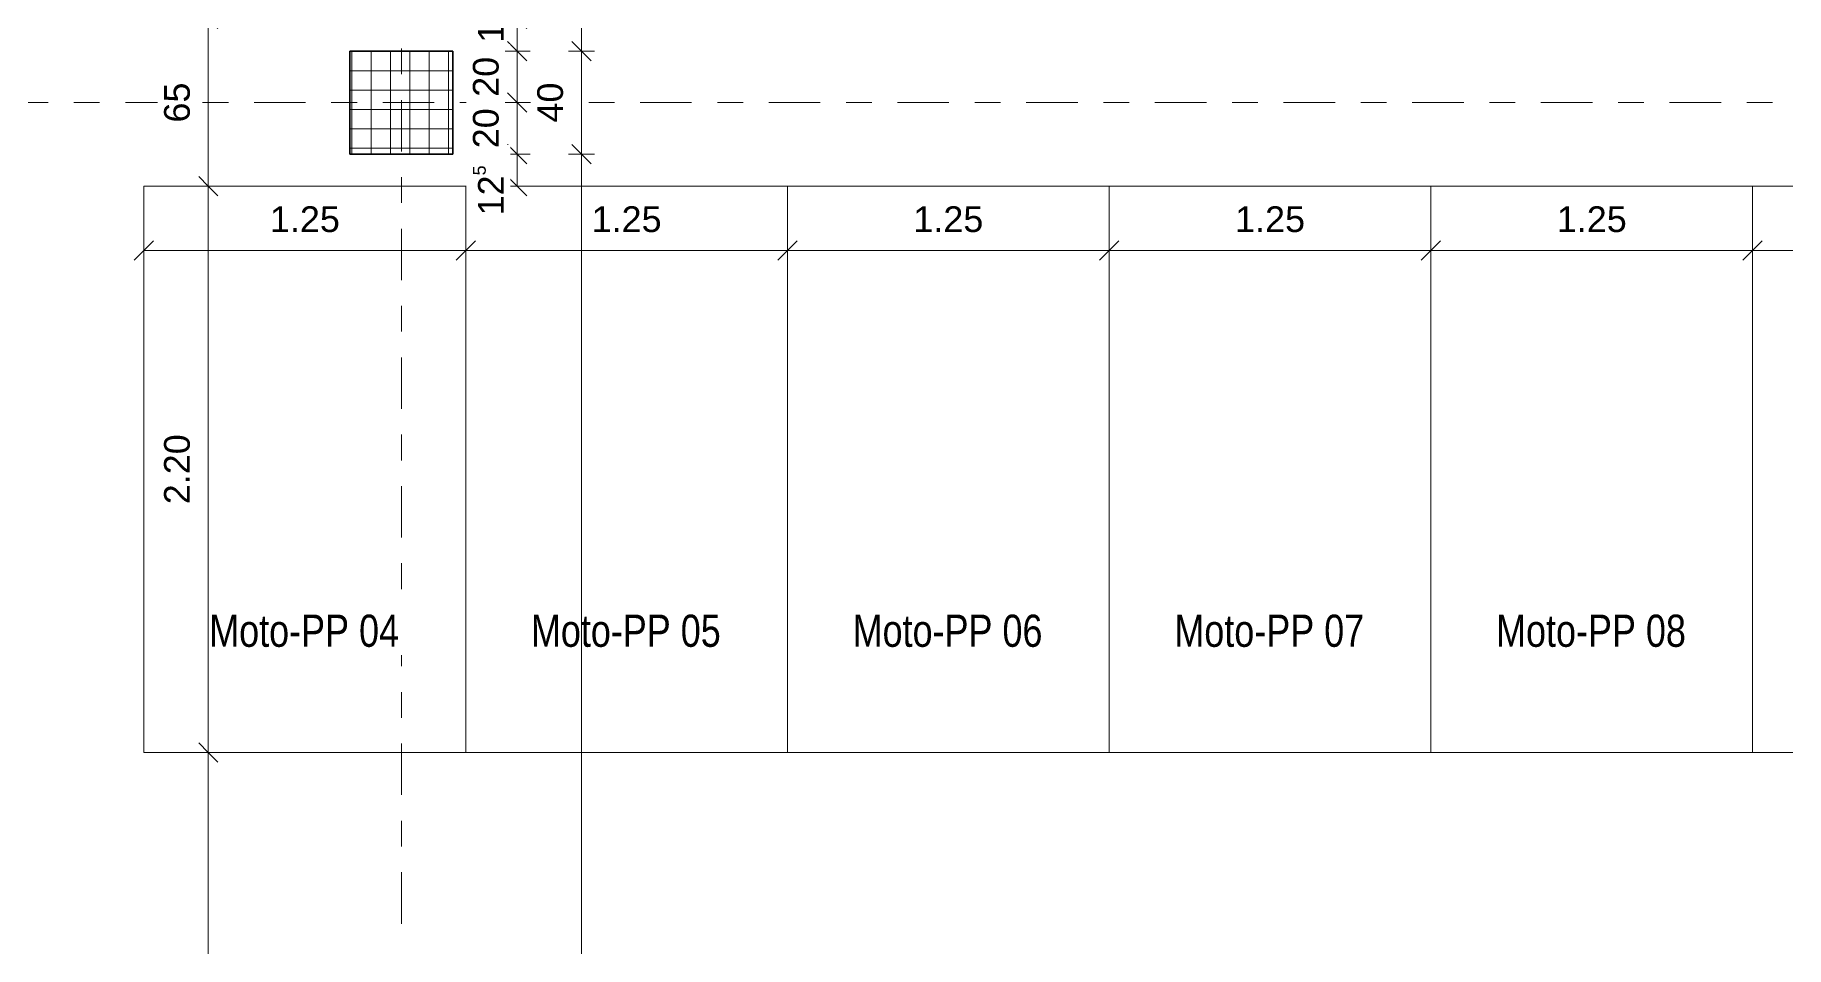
# Model space of a CAD drawing. Header units: metres. Extents: x -85.4 to -16.9, y -21.5 to 5.8.
# Drawn here: x -53.13 to -46.33, y -7.9 to -4.36 of the extents above; entities that cross this region are included whole.
import ezdxf

# ---------------------------------------------------------------- set-up
doc = ezdxf.new("R2010")
doc.units = ezdxf.units.M
doc.linetypes.add('_Rasterlinie_', pattern=[0.375, 0.2, -0.05, 0.075, -0.05])
for name, color, linetype, lineweight in [('A-____-____-DIMS', 7, 'Continuous', 5), ('A-____-____-DIMS-50', 7, 'Continuous', 5), ('C-PRKG-____-IDEN', 7, 'Continuous', 5), ('C-PRKG-____-OTLN', 7, 'Continuous', 9), ('S-COLS-____-MCUT', 7, 'Continuous', 35), ('S-COLS-____-OTLN', 7, 'Continuous', 9), ('S-GRID-____-OTLN', 7, 'Continuous', 5)]:
    doc.layers.add(name, color=color, linetype=linetype, lineweight=lineweight)
doc.styles.add('Arial_2', font='arial.ttf', dxfattribs={"height": 0.1})
doc.styles.add('Arial_3', font='arial.ttf', dxfattribs={"width": 0.8, "height": 0.125})
doc.dimstyles.new('SUB_Rohbau_fein', dxfattribs={"dimscale": 0.3048, "dimtxt": 0.102026, "dimasz": 0.246063, "dimexe": 0.164042, "dimexo": 0.0625, "dimgap": 0.123031, "dimtad": 1, "dimdec": 1, "dimlfac": 100, "dimrnd": 0.5, "dimdsep": 46, "dimtxsty": 'Arial_2', "dimblk1": 'OBLIQUE', "dimblk2": 'OBLIQUE', "dimsah": 1, "dimcen": 0.09, "dimazin": 0, "dimtfac": 1, "dimtdec": 4, "dimtix": 1, "dimtmove": 0, "dimatfit": 3, "dimfxl": 0.164042, "dimfxlon": 1, "dimtvp": 1, "dimtfill": 1, "dimtolj": 1, "dimtzin": 0, "dimarcsym": 2})
doc.dimstyles.new('SUB_Rohbau_fein_1', dxfattribs={"dimscale": 0.3048, "dimtxt": 0.102026, "dimasz": 0.246063, "dimexe": 0.164042, "dimexo": 0.0625, "dimgap": 0.123031, "dimtad": 1, "dimrnd": 0.005, "dimzin": 0, "dimdsep": 46, "dimtxsty": 'Arial_2', "dimblk1": 'OBLIQUE', "dimblk2": 'OBLIQUE', "dimsah": 1, "dimcen": 0.09, "dimazin": 0, "dimtfac": 1, "dimtdec": 4, "dimtix": 1, "dimtmove": 0, "dimatfit": 3, "dimfxl": 0.164042, "dimfxlon": 1, "dimtvp": 1, "dimtfill": 1, "dimtolj": 1, "dimtzin": 0, "dimarcsym": 2})
doc.dimstyles.new('SUB_Rohbau_fein_3', dxfattribs={"dimscale": 0.3048, "dimtxt": 0.102026, "dimasz": 0.246063, "dimexe": 0.164042, "dimexo": 0.0625, "dimgap": 0.123031, "dimtad": 1, "dimdec": 1, "dimlfac": 100, "dimrnd": 0.5, "dimdsep": 46, "dimtxsty": 'Arial_2', "dimblk1": 'OBLIQUE', "dimblk2": 'OBLIQUE', "dimsah": 1, "dimcen": 0.09, "dimazin": 0, "dimtfac": 1, "dimtdec": 4, "dimtix": 1, "dimtmove": 2, "dimatfit": 3, "dimfxl": 0.164042, "dimfxlon": 1, "dimtvp": 1, "dimtfill": 1, "dimtolj": 1, "dimtzin": 0, "dimarcsym": 2})

# ---------------------------------------------------------------- blocks, each defined once
blk = doc.blocks.new('PP_Parkplatz - 1250 x 2200 Moto-8868791--01_UG_OK_FFB_AF_lu')
at = {"layer": 'C-PRKG-____-OTLN', "color": 253, "true_color": 0x999999}
for p, q in [((-43.958, -4.9484), (-43.958, -7.148)), ((-42.708, -4.9484), (-43.958, -4.9484)), ((-42.708, -4.9484), (-43.958, -4.9484)), ((-43.958, -4.9484), (-43.958, -7.148)), ((-43.958, -7.148), (-43.958, -4.9484)), ((-43.958, -4.9484), (-42.708, -4.9484)), ((-43.958, -4.9484), (-43.958, -4.9484)), ((-42.708, -4.9484), (-42.708, -7.148)), ((-42.708, -7.148), (-42.708, -4.9484)), ((-42.708, -4.9484), (-42.708, -7.148)), ((-42.708, -4.9484), (-42.708, -4.9484)), ((-42.708, -7.148), (-43.958, -7.148)), ((-43.958, -7.148), (-42.708, -7.148)), ((-42.708, -7.148), (-43.958, -7.148)), ((-43.958, -7.148), (-43.958, -7.148)), ((-42.708, -7.148), (-42.708, -7.148))]:
    blk.add_line(p, q, dxfattribs=at)
blk = doc.blocks.new('DIMBLOCK124--01_UG_OK_FFB_AF_lu')
at = {"layer": 'A-____-____-DIMS-50'}
for p, q in [((-51.258, -4.2984), (-51.2955, -4.2609)), ((-51.258, -4.2984), (-51.308, -4.2984)), ((-51.258, -4.2984), (-51.258, -4.4234)), ((-51.258, -4.2984), (-51.2205, -4.3359)), ((-51.258, -4.2984), (-51.208, -4.2984)), ((-51.258, -4.4234), (-51.2955, -4.3859)), ((-51.258, -4.4234), (-51.308, -4.4234)), ((-51.258, -4.4234), (-51.2205, -4.4609)), ((-51.258, -4.4234), (-51.208, -4.4234))]:
    blk.add_line(p, q, dxfattribs=at)
at = {"layer": 'A-____-____-DIMS-50', "color": 0, "insert": (-51.43, -4.3907), "char_height": 0.1, "width": 0.248525, "attachment_point": 1, "rotation": 90, "line_spacing_factor": 0.941778, "style": 'Arial_2', "bg_fill": 3, "box_fill_scale": 1.25, "bg_fill_color": 256, "bg_fill_true_color": 13158600, "bg_fill_transparency": 0}
blk.add_mtext('12\\A2\\H0.5x;\\S5^  ;\\H2x;', dxfattribs=at)
blk = doc.blocks.new('_Oblique')
at = {"color": 0, "linetype": 'ByBlock', "lineweight": -2}
blk.add_line((-0.5, -0.5), (0.5, 0.5), dxfattribs=at)
blk = doc.blocks.new('DIMBLOCK125--01_UG_OK_FFB_AF_lu')
at = {"layer": 'A-____-____-DIMS-50'}
for p, q in [((-51.258, -4.4234), (-51.2955, -4.3859)), ((-51.258, -4.4234), (-51.308, -4.4234)), ((-51.258, -4.4234), (-51.258, -4.6234)), ((-51.258, -4.4234), (-51.2205, -4.4609)), ((-51.258, -4.4234), (-51.208, -4.4234)), ((-51.258, -4.6234), (-51.308, -4.6234)), ((-51.258, -4.6234), (-51.2955, -4.5859)), ((-51.258, -4.6234), (-51.2205, -4.6609)), ((-51.258, -4.6234), (-51.208, -4.6234))]:
    blk.add_line(p, q, dxfattribs=at)
at = {"layer": 'A-____-____-DIMS-50', "color": 0, "insert": (-51.43, -4.601), "char_height": 0.1, "width": 0.186088, "attachment_point": 1, "rotation": 90, "line_spacing_factor": 0.941778, "style": 'Arial_2', "bg_fill": 3, "box_fill_scale": 1.25, "bg_fill_color": 256, "bg_fill_true_color": 13158600, "bg_fill_transparency": 0}
blk.add_mtext('20', dxfattribs=at)
blk = doc.blocks.new('DIMBLOCK126--01_UG_OK_FFB_AF_lu')
at = {"layer": 'A-____-____-DIMS-50'}
for p, q in [((-51.258, -4.6234), (-51.308, -4.6234)), ((-51.258, -4.6234), (-51.2955, -4.5859)), ((-51.258, -4.6234), (-51.258, -4.8234)), ((-51.258, -4.6234), (-51.2205, -4.6609)), ((-51.258, -4.6234), (-51.208, -4.6234)), ((-51.258, -4.8234), (-51.308, -4.8234)), ((-51.258, -4.8234), (-51.2955, -4.7859)), ((-51.258, -4.8234), (-51.2205, -4.8609)), ((-51.258, -4.8234), (-51.208, -4.8234))]:
    blk.add_line(p, q, dxfattribs=at)
at = {"layer": 'A-____-____-DIMS-50', "color": 0, "insert": (-51.43, -4.801), "char_height": 0.1, "width": 0.186088, "attachment_point": 1, "rotation": 90, "line_spacing_factor": 0.941778, "style": 'Arial_2', "bg_fill": 3, "box_fill_scale": 1.25, "bg_fill_color": 256, "bg_fill_true_color": 13158600, "bg_fill_transparency": 0}
blk.add_mtext('20', dxfattribs=at)
blk = doc.blocks.new('DIMBLOCK127--01_UG_OK_FFB_AF_lu')
at = {"layer": 'A-____-____-DIMS-50'}
for p, q in [((-51.258, -4.8234), (-51.308, -4.8234)), ((-51.258, -4.8234), (-51.2955, -4.7859)), ((-51.258, -4.8234), (-51.258, -4.9484)), ((-51.258, -4.8234), (-51.2205, -4.8609)), ((-51.258, -4.8234), (-51.208, -4.8234)), ((-51.258, -4.9484), (-51.308, -4.9484)), ((-51.258, -4.9484), (-51.2955, -4.9109)), ((-51.258, -4.9484), (-51.2205, -4.9859)), ((-51.258, -4.9484), (-51.208, -4.9484))]:
    blk.add_line(p, q, dxfattribs=at)
at = {"layer": 'A-____-____-DIMS-50', "color": 0, "insert": (-51.43, -5.0617), "char_height": 0.1, "width": 0.248525, "attachment_point": 1, "rotation": 90, "line_spacing_factor": 0.941778, "style": 'Arial_2', "bg_fill": 3, "box_fill_scale": 1.25, "bg_fill_color": 256, "bg_fill_true_color": 13158600, "bg_fill_transparency": 0}
blk.add_mtext('12\\A2\\H0.5x;\\S5^  ;\\H2x;', dxfattribs=at)
blk = doc.blocks.new('DIMBLOCK142--01_UG_OK_FFB_AF_lu')
at = {"layer": 'A-____-____-DIMS-50'}
for p, q in [((-51.008, -4.8234), (-51.058, -4.8234)), ((-51.008, -4.8234), (-51.0455, -4.7859)), ((-51.008, -17.4334), (-51.008, -4.8234)), ((-51.008, -4.8234), (-50.9705, -4.8609)), ((-51.008, -4.8234), (-50.958, -4.8234)), ((-51.008, -17.4334), (-51.0455, -17.3959)), ((-51.008, -17.4334), (-51.058, -17.4334)), ((-51.008, -17.4334), (-50.9705, -17.4709)), ((-51.008, -17.4334), (-50.958, -17.4334))]:
    blk.add_line(p, q, dxfattribs=at)
at = {"layer": 'A-____-____-DIMS-50', "color": 0, "insert": (-51.18, -11.3029), "char_height": 0.1, "width": 0.418697, "attachment_point": 1, "rotation": 90, "line_spacing_factor": 0.941778, "style": 'Arial_2', "bg_fill": 3, "box_fill_scale": 1.25, "bg_fill_color": 256, "bg_fill_true_color": 13158600, "bg_fill_transparency": 0}
blk.add_mtext('12.61', dxfattribs=at)
blk = doc.blocks.new('DIMBLOCK143--01_UG_OK_FFB_AF_lu')
at = {"layer": 'A-____-____-DIMS-50'}
for p, q in [((-51.008, -4.4234), (-51.0455, -4.3859)), ((-51.008, -4.4234), (-51.058, -4.4234)), ((-51.008, -4.8234), (-51.008, -4.4234)), ((-51.008, -4.4234), (-50.9705, -4.4609)), ((-51.008, -4.4234), (-50.958, -4.4234)), ((-51.008, -4.8234), (-51.058, -4.8234)), ((-51.008, -4.8234), (-51.0455, -4.7859)), ((-51.008, -4.8234), (-50.9705, -4.8609)), ((-51.008, -4.8234), (-50.958, -4.8234))]:
    blk.add_line(p, q, dxfattribs=at)
at = {"layer": 'A-____-____-DIMS-50', "color": 0, "insert": (-51.18, -4.701), "char_height": 0.1, "width": 0.186088, "attachment_point": 1, "rotation": 90, "line_spacing_factor": 0.941778, "style": 'Arial_2', "bg_fill": 3, "box_fill_scale": 1.25, "bg_fill_color": 256, "bg_fill_true_color": 13158600, "bg_fill_transparency": 0}
blk.add_mtext('40', dxfattribs=at)
blk = doc.blocks.new('DIMBLOCK144--01_UG_OK_FFB_AF_lu')
at = {"layer": 'A-____-____-DIMS-50'}
for p, q in [((-51.008, 3.7766), (-51.0455, 3.8141)), ((-51.008, 3.7766), (-51.058, 3.7766)), ((-51.008, -4.4234), (-51.008, 3.7766)), ((-51.008, 3.7766), (-50.9705, 3.7391)), ((-51.008, 3.7766), (-50.958, 3.7766)), ((-51.008, -4.4234), (-51.0455, -4.3859)), ((-51.008, -4.4234), (-51.058, -4.4234)), ((-51.008, -4.4234), (-50.9705, -4.4609)), ((-51.008, -4.4234), (-50.958, -4.4234))]:
    blk.add_line(p, q, dxfattribs=at)
at = {"layer": 'A-____-____-DIMS-50', "color": 0, "insert": (-51.18, -0.4591), "char_height": 0.1, "width": 0.325653, "attachment_point": 1, "rotation": 90, "line_spacing_factor": 0.941778, "style": 'Arial_2', "bg_fill": 3, "box_fill_scale": 1.25, "bg_fill_color": 256, "bg_fill_true_color": 13158600, "bg_fill_transparency": 0}
blk.add_mtext('8.20', dxfattribs=at)
blk = doc.blocks.new('DIMBLOCK178--01_UG_OK_FFB_AF_lu')
at = {"layer": 'A-____-____-DIMS-50'}
for p, q in [((-52.458, -7.148), (-52.4955, -7.1105)), ((-52.458, -7.148), (-52.508, -7.148)), ((-52.458, -12.4345), (-52.458, -7.148)), ((-52.458, -7.148), (-52.4205, -7.1855)), ((-52.458, -7.148), (-52.408, -7.148)), ((-52.458, -12.4345), (-52.508, -12.4345)), ((-52.458, -12.4345), (-52.4955, -12.397)), ((-52.458, -12.4345), (-52.4205, -12.472)), ((-52.458, -12.4345), (-52.408, -12.4345))]:
    blk.add_line(p, q, dxfattribs=at)
at = {"layer": 'A-____-____-DIMS-50', "color": 0, "insert": (-52.63, -9.9529), "char_height": 0.1, "width": 0.388091, "attachment_point": 1, "rotation": 90, "line_spacing_factor": 0.941778, "style": 'Arial_2', "bg_fill": 3, "box_fill_scale": 1.25, "bg_fill_color": 256, "bg_fill_true_color": 13158600, "bg_fill_transparency": 0}
blk.add_mtext('5.28\\A2\\H0.5x;\\S5^  ;\\H2x;', dxfattribs=at)
blk = doc.blocks.new('DIMBLOCK179--01_UG_OK_FFB_AF_lu')
at = {"layer": 'A-____-____-DIMS-50'}
for p, q in [((-52.458, -4.9484), (-52.508, -4.9484)), ((-52.458, -4.9484), (-52.4955, -4.9109)), ((-52.458, -7.148), (-52.458, -4.9484)), ((-52.458, -4.9484), (-52.4205, -4.9859)), ((-52.458, -4.9484), (-52.408, -4.9484)), ((-52.458, -7.148), (-52.4955, -7.1105)), ((-52.458, -7.148), (-52.508, -7.148)), ((-52.458, -7.148), (-52.4205, -7.1855)), ((-52.458, -7.148), (-52.408, -7.148))]:
    blk.add_line(p, q, dxfattribs=at)
at = {"layer": 'A-____-____-DIMS-50', "color": 0, "insert": (-52.63, -6.1839), "char_height": 0.1, "width": 0.325653, "attachment_point": 1, "rotation": 90, "line_spacing_factor": 0.941778, "style": 'Arial_2', "bg_fill": 3, "box_fill_scale": 1.25, "bg_fill_color": 256, "bg_fill_true_color": 13158600, "bg_fill_transparency": 0}
blk.add_mtext('2.20', dxfattribs=at)
blk = doc.blocks.new('DIMBLOCK180--01_UG_OK_FFB_AF_lu')
at = {"layer": 'A-____-____-DIMS-50'}
for p, q in [((-52.458, -4.2984), (-52.4955, -4.2609)), ((-52.458, -4.2984), (-52.508, -4.2984)), ((-52.458, -4.9484), (-52.458, -4.2984)), ((-52.458, -4.2984), (-52.4205, -4.3359)), ((-52.458, -4.2984), (-52.408, -4.2984)), ((-52.458, -4.9484), (-52.508, -4.9484)), ((-52.458, -4.9484), (-52.4955, -4.9109)), ((-52.458, -4.9484), (-52.4205, -4.9859)), ((-52.458, -4.9484), (-52.408, -4.9484))]:
    blk.add_line(p, q, dxfattribs=at)
at = {"layer": 'A-____-____-DIMS-50', "color": 0, "insert": (-52.63, -4.701), "char_height": 0.1, "width": 0.186088, "attachment_point": 1, "rotation": 90, "line_spacing_factor": 0.941778, "style": 'Arial_2', "bg_fill": 3, "box_fill_scale": 1.25, "bg_fill_color": 256, "bg_fill_true_color": 13158600, "bg_fill_transparency": 0}
blk.add_mtext('65', dxfattribs=at)
blk = doc.blocks.new('DIMBLOCK185--01_UG_OK_FFB_AF_lu')
at = {"layer": 'A-____-____-DIMS-50'}
for p, q in [((-52.708, -5.1984), (-52.708, -5.1484)), ((-52.708, -5.1984), (-52.6705, -5.1609)), ((-51.458, -5.1984), (-51.458, -5.1484)), ((-51.458, -5.1984), (-51.4205, -5.1609)), ((-52.708, -5.1984), (-52.7455, -5.2359)), ((-52.708, -5.1984), (-51.458, -5.1984)), ((-52.708, -5.1984), (-52.708, -5.2484)), ((-51.458, -5.1984), (-51.4955, -5.2359)), ((-51.458, -5.1984), (-51.458, -5.2484))]:
    blk.add_line(p, q, dxfattribs=at)
at = {"layer": 'A-____-____-DIMS-50', "color": 0, "insert": (-52.2187, -5.0264), "char_height": 0.1, "width": 0.325653, "attachment_point": 1, "line_spacing_factor": 0.941778, "style": 'Arial_2', "bg_fill": 3, "box_fill_scale": 1.25, "bg_fill_color": 256, "bg_fill_true_color": 13158600, "bg_fill_transparency": 0}
blk.add_mtext('1.25', dxfattribs=at)
blk = doc.blocks.new('DIMBLOCK186--01_UG_OK_FFB_AF_lu')
at = {"layer": 'A-____-____-DIMS-50'}
for p, q in [((-51.458, -5.1984), (-51.458, -5.1484)), ((-51.458, -5.1984), (-51.4205, -5.1609)), ((-50.208, -5.1984), (-50.208, -5.1484)), ((-50.208, -5.1984), (-50.1705, -5.1609)), ((-51.458, -5.1984), (-51.4955, -5.2359)), ((-51.458, -5.1984), (-50.208, -5.1984)), ((-51.458, -5.1984), (-51.458, -5.2484)), ((-50.208, -5.1984), (-50.2455, -5.2359)), ((-50.208, -5.1984), (-50.208, -5.2484))]:
    blk.add_line(p, q, dxfattribs=at)
at = {"layer": 'A-____-____-DIMS-50', "color": 0, "insert": (-50.9687, -5.0264), "char_height": 0.1, "width": 0.325653, "attachment_point": 1, "line_spacing_factor": 0.941778, "style": 'Arial_2', "bg_fill": 3, "box_fill_scale": 1.25, "bg_fill_color": 256, "bg_fill_true_color": 13158600, "bg_fill_transparency": 0}
blk.add_mtext('1.25', dxfattribs=at)
blk = doc.blocks.new('DIMBLOCK187--01_UG_OK_FFB_AF_lu')
at = {"layer": 'A-____-____-DIMS-50'}
for p, q in [((-50.208, -5.1984), (-50.208, -5.1484)), ((-50.208, -5.1984), (-50.1705, -5.1609)), ((-48.958, -5.1984), (-48.958, -5.1484)), ((-48.958, -5.1984), (-48.9205, -5.1609)), ((-50.208, -5.1984), (-50.2455, -5.2359)), ((-50.208, -5.1984), (-48.958, -5.1984)), ((-50.208, -5.1984), (-50.208, -5.2484)), ((-48.958, -5.1984), (-48.9955, -5.2359)), ((-48.958, -5.1984), (-48.958, -5.2484))]:
    blk.add_line(p, q, dxfattribs=at)
at = {"layer": 'A-____-____-DIMS-50', "color": 0, "insert": (-49.7187, -5.0264), "char_height": 0.1, "width": 0.325653, "attachment_point": 1, "line_spacing_factor": 0.941778, "style": 'Arial_2', "bg_fill": 3, "box_fill_scale": 1.25, "bg_fill_color": 256, "bg_fill_true_color": 13158600, "bg_fill_transparency": 0}
blk.add_mtext('1.25', dxfattribs=at)
blk = doc.blocks.new('DIMBLOCK188--01_UG_OK_FFB_AF_lu')
at = {"layer": 'A-____-____-DIMS-50'}
for p, q in [((-48.958, -5.1984), (-48.958, -5.1484)), ((-48.958, -5.1984), (-48.9205, -5.1609)), ((-47.708, -5.1984), (-47.708, -5.1484)), ((-47.708, -5.1984), (-47.6705, -5.1609)), ((-48.958, -5.1984), (-48.9955, -5.2359)), ((-48.958, -5.1984), (-47.708, -5.1984)), ((-48.958, -5.1984), (-48.958, -5.2484)), ((-47.708, -5.1984), (-47.7455, -5.2359)), ((-47.708, -5.1984), (-47.708, -5.2484))]:
    blk.add_line(p, q, dxfattribs=at)
at = {"layer": 'A-____-____-DIMS-50', "color": 0, "insert": (-48.4687, -5.0264), "char_height": 0.1, "width": 0.325653, "attachment_point": 1, "line_spacing_factor": 0.941778, "style": 'Arial_2', "bg_fill": 3, "box_fill_scale": 1.25, "bg_fill_color": 256, "bg_fill_true_color": 13158600, "bg_fill_transparency": 0}
blk.add_mtext('1.25', dxfattribs=at)
blk = doc.blocks.new('DIMBLOCK189--01_UG_OK_FFB_AF_lu')
at = {"layer": 'A-____-____-DIMS-50'}
for p, q in [((-47.708, -5.1984), (-47.708, -5.1484)), ((-47.708, -5.1984), (-47.6705, -5.1609)), ((-46.458, -5.1984), (-46.458, -5.1484)), ((-46.458, -5.1984), (-46.4205, -5.1609)), ((-47.708, -5.1984), (-47.7455, -5.2359)), ((-47.708, -5.1984), (-46.458, -5.1984)), ((-47.708, -5.1984), (-47.708, -5.2484)), ((-46.458, -5.1984), (-46.4955, -5.2359)), ((-46.458, -5.1984), (-46.458, -5.2484))]:
    blk.add_line(p, q, dxfattribs=at)
at = {"layer": 'A-____-____-DIMS-50', "color": 0, "insert": (-47.2187, -5.0264), "char_height": 0.1, "width": 0.325653, "attachment_point": 1, "line_spacing_factor": 0.941778, "style": 'Arial_2', "bg_fill": 3, "box_fill_scale": 1.25, "bg_fill_color": 256, "bg_fill_true_color": 13158600, "bg_fill_transparency": 0}
blk.add_mtext('1.25', dxfattribs=at)
blk = doc.blocks.new('DIMBLOCK190--01_UG_OK_FFB_AF_lu')
at = {"layer": 'A-____-____-DIMS-50'}
for p, q in [((-46.458, -5.1984), (-46.458, -5.1484)), ((-46.458, -5.1984), (-46.4205, -5.1609)), ((-45.208, -5.1984), (-45.208, -5.1484)), ((-45.208, -5.1984), (-45.1705, -5.1609)), ((-46.458, -5.1984), (-46.4955, -5.2359)), ((-46.458, -5.1984), (-45.208, -5.1984)), ((-46.458, -5.1984), (-46.458, -5.2484)), ((-45.208, -5.1984), (-45.2455, -5.2359)), ((-45.208, -5.1984), (-45.208, -5.2484))]:
    blk.add_line(p, q, dxfattribs=at)
at = {"layer": 'A-____-____-DIMS-50', "color": 0, "insert": (-45.9687, -5.0264), "char_height": 0.1, "width": 0.325653, "attachment_point": 1, "line_spacing_factor": 0.941778, "style": 'Arial_2', "bg_fill": 3, "box_fill_scale": 1.25, "bg_fill_color": 256, "bg_fill_true_color": 13158600, "bg_fill_transparency": 0}
blk.add_mtext('1.25', dxfattribs=at)

msp = doc.modelspace()

# ---------------------------------------------------------------- hatches: boundary and pattern name
at = {"layer": 'S-COLS-____-OTLN'}
h = msp.add_hatch(dxfattribs=at)
h.set_pattern_fill('FP_2', color=256, style=0, pattern_type=2)
h.set_pattern_definition([(0, (0, 0), (0, 0.075), []), (90, (0, 0), (-0.075, 5e-18), [])])
h.paths.add_polyline_path([(-51.908, -4.8234), (-51.508, -4.8234), (-51.508, -4.4234), (-51.908, -4.4234)])

# ---------------------------------------------------------------- linework, layer by layer
at = {"layer": 'S-COLS-____-MCUT'}
for p, q in [((-51.508, -4.4234), (-51.908, -4.4234)), ((-51.908, -4.4234), (-51.908, -4.8234)), ((-51.508, -4.8234), (-51.508, -4.4234)), ((-51.908, -4.8234), (-51.508, -4.8234))]:
    msp.add_line(p, q, dxfattribs=at)
at = {"layer": 'S-GRID-____-OTLN', "color": 8, "linetype": '_Rasterlinie_', "true_color": 0x808080}
for p, q in [((-51.708, -7.8134), (-51.708, 5.3402)), ((-80.7802, -4.6234), (-33.0021, -4.6234))]:
    msp.add_line(p, q, dxfattribs=at)

# ---------------------------------------------------------------- block references
at = {"layer": 'C-PRKG-____-OTLN', "color": 253, "true_color": 0x999999}
for p in [(-8.75, 0), (-7.5, 0), (-6.25, 0), (-5, 0), (-3.75, 0), (-2.5, 0)]:
    msp.add_blockref('PP_Parkplatz - 1250 x 2200 Moto-8868791--01_UG_OK_FFB_AF_lu', p, dxfattribs=at)

# ---------------------------------------------------------------- dimensions: what is measured, and where the dimension line sits
at = {"layer": 'A-____-____-DIMS'}
dim = msp.add_linear_dim(base=(-51.258, -4.4234), p1=(-51.208, -4.2984), p2=(-51.308, -4.4234), angle=90, text='\\A1;12\\Q;{\\A1;{\\H0.5x;\\S5^ ;}}', dimstyle='SUB_Rohbau_fein_3', override={"dimpost": '<>', "dimfxl": 0.160078}, dxfattribs=at)
dim.commit()
dim.dimension.update_dxf_attribs({"geometry": 'DIMBLOCK124--01_UG_OK_FFB_AF_lu', "text_midpoint": (-51.3634, -4.2664), "dimtype": 160, "text_rotation": 90})

# ---------------------------------------------------------------- next in the draw order: texts
at = {"layer": 'C-PRKG-____-IDEN', "char_height": 0.125, "width": 0.88827, "attachment_point": 1, "style": 'Arial_3', "bg_fill": 3, "box_fill_scale": 1.25, "bg_fill_color": 256, "bg_fill_true_color": 13158600, "bg_fill_transparency": 0}
for s, insert in [('Moto-PP 04', (-52.4546, -6.6128)), ('Moto-PP 05', (-51.2046, -6.6128)), ('Moto-PP 06', (-49.9546, -6.6128)), ('Moto-PP 07', (-48.7046, -6.6128)), ('Moto-PP 08', (-47.4546, -6.6128))]:
    msp.add_mtext(s, dxfattribs=dict(at, insert=insert))

# ---------------------------------------------------------------- next in the draw order: dimensions: what is measured, and where the dimension line sits
at = {"layer": 'A-____-____-DIMS'}
dim = msp.add_linear_dim(base=(-51.258, -4.6234), p1=(-51.308, -4.4234), p2=(-51.208, -4.6234), angle=90, dimstyle='SUB_Rohbau_fein', override={"dimpost": '<>', "dimfxl": 0.223607}, dxfattribs=at)
dim.commit()
dim.dimension.update_dxf_attribs({"geometry": 'DIMBLOCK125--01_UG_OK_FFB_AF_lu', "text_midpoint": (-51.3466, -4.5234)})
dim = msp.add_linear_dim(base=(-52.458, -7.148), p1=(-52.408, -12.4345), p2=(-52.508, -7.148), angle=90, text='\\A1;5.28\\Q;{\\A1;{\\H0.5x;\\S5^ ;}}', dimstyle='SUB_Rohbau_fein_1', override={"dimpost": '<>', "dimfxl": 5.287421}, dxfattribs=at)
dim.commit()
dim.dimension.update_dxf_attribs({"geometry": 'DIMBLOCK178--01_UG_OK_FFB_AF_lu', "text_midpoint": (-52.5466, -9.7912)})

# ---------------------------------------------------------------- next in the draw order: dimensions: what is measured, and where the dimension line sits
for base, p1, p2, dimstyle, override, picture, middle in [((-51.258, -4.8234), (-51.208, -4.6234), (-51.308, -4.8234), 'SUB_Rohbau_fein', {"dimpost": '<>', "dimfxl": 0.223607}, 'DIMBLOCK126--01_UG_OK_FFB_AF_lu', (-51.3466, -4.7234)), ((-52.458, -4.9484), (-52.508, -7.148), (-52.508, -4.9484), 'SUB_Rohbau_fein_1', {"dimpost": '<>', "dimfxl": 2.199548}, 'DIMBLOCK179--01_UG_OK_FFB_AF_lu', (-52.5466, -6.0482))]:
    dim = msp.add_linear_dim(base=base, p1=p1, p2=p2, angle=90, dimstyle=dimstyle, override=override, dxfattribs=at)
    dim.commit()
    dim.dimension.update_dxf_attribs({"geometry": picture, "text_midpoint": middle})

# ---------------------------------------------------------------- next in the draw order: dimensions: what is measured, and where the dimension line sits
dim = msp.add_linear_dim(base=(-52.458, -4.2984), p1=(-52.508, -4.9484), p2=(-52.508, -4.2984), angle=90, dimstyle='SUB_Rohbau_fein', override={"dimpost": '<>', "dimfxl": 0.65}, dxfattribs=at)
dim.commit()
dim.dimension.update_dxf_attribs({"geometry": 'DIMBLOCK180--01_UG_OK_FFB_AF_lu', "text_midpoint": (-52.5466, -4.6234)})
dim = msp.add_linear_dim(base=(-51.258, -4.9484), p1=(-51.308, -4.8234), p2=(-51.208, -4.9484), angle=90, text='\\A1;12\\Q;{\\A1;{\\H0.5x;\\S5^ ;}}', dimstyle='SUB_Rohbau_fein_3', override={"dimpost": '<>', "dimfxl": 0.160078}, dxfattribs=at)
dim.commit()
dim.dimension.update_dxf_attribs({"geometry": 'DIMBLOCK127--01_UG_OK_FFB_AF_lu', "text_midpoint": (-51.3634, -4.9375), "dimtype": 160, "text_rotation": 90})

# ---------------------------------------------------------------- next in the draw order: dimensions: what is measured, and where the dimension line sits
dim = msp.add_linear_dim(base=(-51.008, -4.8234), p1=(-51.058, -17.4334), p2=(-51.058, -4.8234), angle=90, dimstyle='SUB_Rohbau_fein_1', override={"dimpost": '<>', "dimfxl": 12.609995}, dxfattribs=at)
dim.commit()
dim.dimension.update_dxf_attribs({"geometry": 'DIMBLOCK142--01_UG_OK_FFB_AF_lu', "text_midpoint": (-51.0966, -11.1284)})
dim = msp.add_linear_dim(base=(-51.458, -5.1984), p1=(-52.708, -5.1484), p2=(-51.458, -5.1484), dimstyle='SUB_Rohbau_fein_1', override={"dimpost": '<>', "dimfxl": 1.25}, dxfattribs=at)
dim.commit()
dim.dimension.update_dxf_attribs({"geometry": 'DIMBLOCK185--01_UG_OK_FFB_AF_lu', "text_midpoint": (-52.083, -5.1099)})

# ---------------------------------------------------------------- next in the draw order: dimensions: what is measured, and where the dimension line sits
dim = msp.add_linear_dim(base=(-51.008, -4.4234), p1=(-51.058, -4.8234), p2=(-51.058, -4.4234), angle=90, dimstyle='SUB_Rohbau_fein', override={"dimpost": '<>', "dimfxl": 0.4}, dxfattribs=at)
dim.commit()
dim.dimension.update_dxf_attribs({"geometry": 'DIMBLOCK143--01_UG_OK_FFB_AF_lu', "text_midpoint": (-51.0966, -4.6234)})
dim = msp.add_linear_dim(base=(-50.208, -5.1984), p1=(-51.458, -5.1484), p2=(-50.208, -5.1484), dimstyle='SUB_Rohbau_fein_1', override={"dimpost": '<>', "dimfxl": 1.25}, dxfattribs=at)
dim.commit()
dim.dimension.update_dxf_attribs({"geometry": 'DIMBLOCK186--01_UG_OK_FFB_AF_lu', "text_midpoint": (-50.833, -5.1099)})

# ---------------------------------------------------------------- next in the draw order: dimensions: what is measured, and where the dimension line sits
dim = msp.add_linear_dim(base=(-51.008, 3.7766), p1=(-51.058, -4.4234), p2=(-51.058, 3.7766), angle=90, dimstyle='SUB_Rohbau_fein_1', override={"dimpost": '<>', "dimfxl": 8.2}, dxfattribs=at)
dim.commit()
dim.dimension.update_dxf_attribs({"geometry": 'DIMBLOCK144--01_UG_OK_FFB_AF_lu', "text_midpoint": (-51.0966, -0.3234)})
dim = msp.add_linear_dim(base=(-48.958, -5.1984), p1=(-50.208, -5.1484), p2=(-48.958, -5.1484), dimstyle='SUB_Rohbau_fein_1', override={"dimpost": '<>', "dimfxl": 1.25}, dxfattribs=at)
dim.commit()
dim.dimension.update_dxf_attribs({"geometry": 'DIMBLOCK187--01_UG_OK_FFB_AF_lu', "text_midpoint": (-49.583, -5.1099)})

# ---------------------------------------------------------------- next in the draw order: dimensions: what is measured, and where the dimension line sits
dim = msp.add_linear_dim(base=(-47.708, -5.1984), p1=(-48.958, -5.1484), p2=(-47.708, -5.1484), dimstyle='SUB_Rohbau_fein_1', override={"dimpost": '<>', "dimfxl": 1.25}, dxfattribs=at)
dim.commit()
dim.dimension.update_dxf_attribs({"geometry": 'DIMBLOCK188--01_UG_OK_FFB_AF_lu', "text_midpoint": (-48.333, -5.1099)})

# ---------------------------------------------------------------- next in the draw order: dimensions: what is measured, and where the dimension line sits
dim = msp.add_linear_dim(base=(-46.458, -5.1984), p1=(-47.708, -5.1484), p2=(-46.458, -5.1484), dimstyle='SUB_Rohbau_fein_1', override={"dimpost": '<>', "dimfxl": 1.25}, dxfattribs=at)
dim.commit()
dim.dimension.update_dxf_attribs({"geometry": 'DIMBLOCK189--01_UG_OK_FFB_AF_lu', "text_midpoint": (-47.083, -5.1099)})

# ---------------------------------------------------------------- next in the draw order: dimensions: what is measured, and where the dimension line sits
dim = msp.add_linear_dim(base=(-45.208, -5.1984), p1=(-46.458, -5.1484), p2=(-45.208, -5.1484), dimstyle='SUB_Rohbau_fein_1', override={"dimpost": '<>', "dimfxl": 1.25}, dxfattribs=at)
dim.commit()
dim.dimension.update_dxf_attribs({"geometry": 'DIMBLOCK190--01_UG_OK_FFB_AF_lu', "text_midpoint": (-45.833, -5.1099)})

doc.saveas('drawing.dxf')
